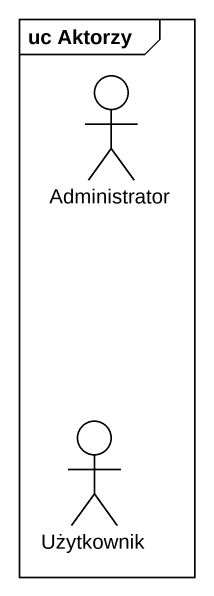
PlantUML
@startuml
mainframe uc Aktorzy
actor Administrator
actor Użytkownik
@enduml
